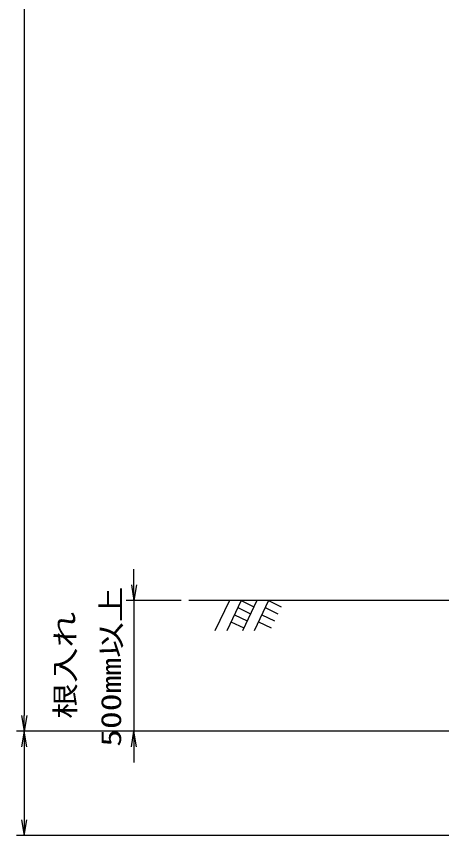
# Model space of a CAD drawing. Units: millimetres at full size; details may follow other scales. Extents: x 0 to 25230, y 0 to 17820.
# Drawn here: x 5750 to 7377, y 4020 to 7157 of the extents above; entities that cross this region are included whole.
import ezdxf
from ezdxf.enums import TextEntityAlignment as Align

# ---------------------------------------------------------------- set-up
doc = ezdxf.new("R2010")
doc.units = ezdxf.units.MM
doc.layers.add('D-STR-DIM', color=7, linetype='Continuous', lineweight=25)
doc.layers.add('D-STR-STRn', color=2, linetype='Continuous', lineweight=25)
doc.styles.add('ＭＳ ゴシック', font='')
doc.styles.get('ＭＳ ゴシック').set_extended_font_data('MS Gothic')

# ---------------------------------------------------------------- blocks, each defined once
blk = doc.blocks.new('open_arrow')
at = {"color": 0, "linetype": 'Continuous', "lineweight": -2}
blk.add_lwpolyline([(7.5, 1.25), (0, 0), (7.5, -1.25)], dxfattribs=at)

msp = doc.modelspace()

# ---------------------------------------------------------------- linework, layer by layer
at = {"layer": 'D-STR-DIM'}
for p, q in [((5780, 12360), (5780, 4480)), ((6200, 4980), (6200, 5040)), ((6190, 4980), (6200, 4920)), ((6210, 4980), (6200, 4920)), ((6200, 4920), (6200, 4980)), ((6380, 4920), (6170, 4920)), ((6200, 4920), (6200, 4420)), ((5770, 4480), (5780, 4420)), ((5790, 4480), (5780, 4420)), ((5780, 4420), (5780, 4480)), ((7985, 4420), (5750, 4420)), ((7985, 4420), (5750, 4420)), ((5780, 4420), (5780, 4020)), ((7985, 4420), (6170, 4420)), ((6190, 4360), (6200, 4420)), ((6210, 4360), (6200, 4420)), ((6200, 4420), (6200, 4360)), ((6200, 4360), (6200, 4300)), ((7985, 4020), (5750, 4020))]:
    msp.add_line(p, q, dxfattribs=at)
at = {"layer": 'D-STR-STRn', "color": 1}
for p, q in [((8410, 4920), (6410, 4920)), ((6565, 4920), (6509.92, 4804.793)), ((6610, 4920), (6554.92, 4804.793)), ((6610, 4920), (6658.837, 4896.651)), ((6670, 4920), (6614.92, 4804.793)), ((6715, 4920), (6659.92, 4804.793)), ((6715, 4920), (6763.837, 4896.651)), ((6584.12, 4865.868), (6632.957, 4842.52)), ((6597.06, 4892.934), (6645.897, 4869.585)), ((6689.12, 4865.868), (6737.957, 4842.52)), ((6702.06, 4892.934), (6750.897, 4869.585)), ((6571.18, 4838.803), (6620.017, 4815.454)), ((6676.18, 4838.803), (6725.017, 4815.454))]:
    msp.add_line(p, q, dxfattribs=at)

# ---------------------------------------------------------------- block references
at = {"layer": 'D-STR-DIM', "xscale": 8, "yscale": 8}
for p, rotation in [((5780, 4420), 270), ((5780, 4020), 90)]:
    msp.add_blockref('open_arrow', p, dxfattribs=dict(at, rotation=rotation))

# ---------------------------------------------------------------- texts
at = {"layer": 'D-STR-DIM', "style": 'ＭＳ ゴシック', "width": 1.3}
for s, p in [('500mm以上', (6173.873, 4360.063)), ('根入れ', (5998.34, 4467.462))]:
    msp.add_text(s, height=76.98, rotation=90, dxfattribs=at).set_placement(p, align=Align.BOTTOM_LEFT)

doc.saveas('drawing.dxf')
